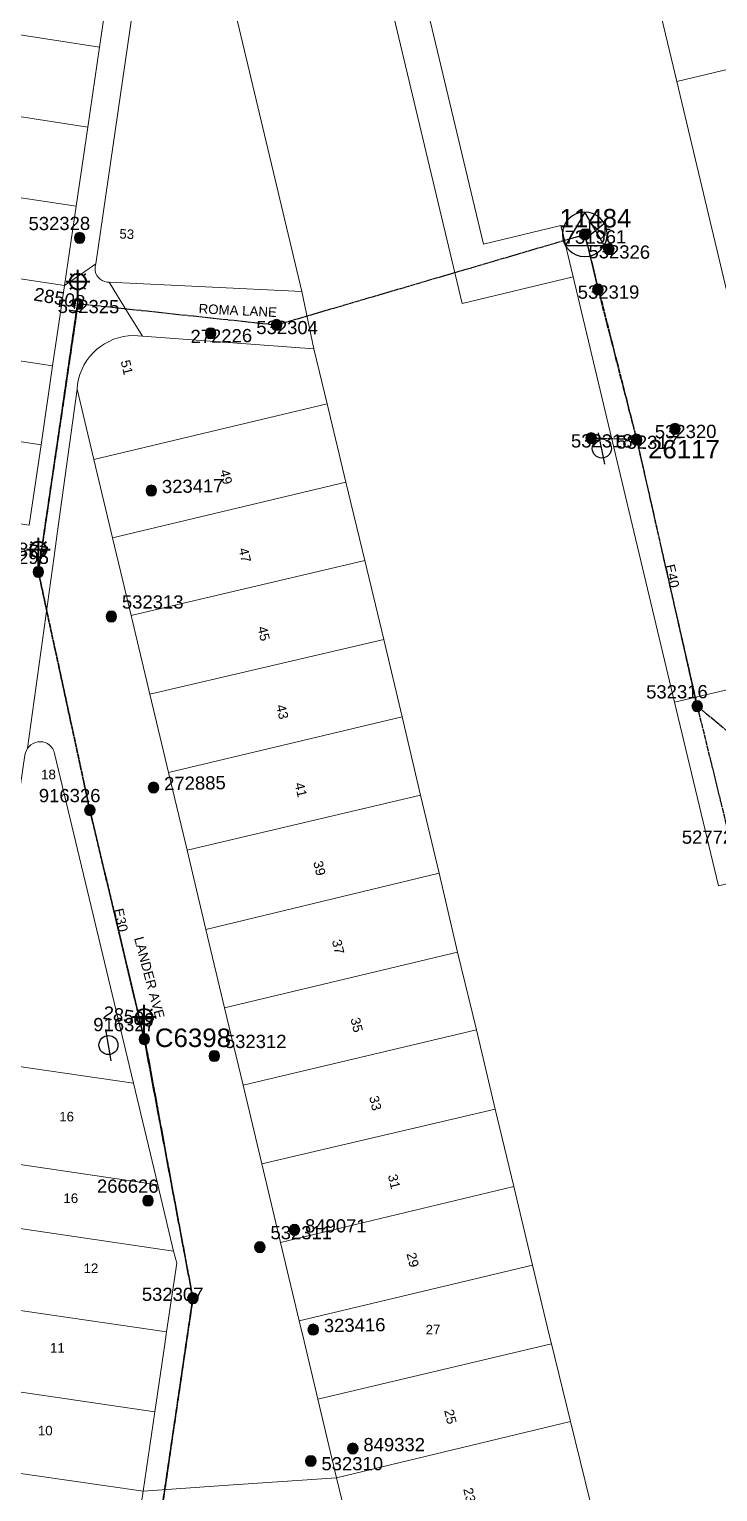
# Model space of a CAD drawing. Header units: metres. Extents: x 305195 to 306755, y 6261447 to 6263623.
# Drawn here: x 305958.2 to 306088.4, y 6262005.4 to 6262282 of the extents above; entities that cross this region are included whole.
import ezdxf
from ezdxf.enums import TextEntityAlignment as Align

# ---------------------------------------------------------------- set-up
doc = ezdxf.new("R2010")
doc.units = ezdxf.units.M
doc.linetypes.add('Cable Exist OH', pattern=[1, 1, 0])
doc.layers.get('0').update_dxf_attribs({"color": 6})
for name, color, linetype, lineweight in [('Cadastre Buildings_SP_EXT', 9, 'Continuous', 5), ('Cadastre Land Parcels_SP_EXT', 9, 'Continuous', 5), ('Cadastre Roads_SP_EXT', 9, 'Continuous', 5)]:
    doc.layers.add(name, color=color, linetype=linetype, lineweight=lineweight)
for name, color, linetype in [('Equip_HV_EXT', 7, 'Continuous'), ('Equip_LV_EXT', 7, 'Continuous'), ('Equip_SP_HV_EXT', 7, 'Continuous'), ('Equip_SP_SL_EXT', 7, 'Continuous'), ('Mains_HV_EXT', 7, 'Continuous'), ('Mains_LV_EXT', 7, 'Continuous'), ('Mains_SL_EXT', 7, 'Continuous'), ('Sub_SP_TR_HV_LV_EXT', 7, 'Continuous'), ('SupportsOH_SP_TR_HV_LV_SL_EXT', 7, 'Continuous')]:
    doc.layers.add(name, color=color, linetype=linetype)
doc.styles.add('HVSW_LABEL', font='arial.ttf')
doc.styles.add('iecARIAL', font='arial.ttf', dxfattribs={"height": 2})
doc.styles.add('POLE_LABEL', font='arial.ttf')
doc.styles.get("Standard").update_dxf_attribs({"font": 'arial.ttf'})

# ---------------------------------------------------------------- blocks, each defined once
blk = doc.blocks.new('SUB_POLE_EXT')
blk.add_wipeout([(0, 4.22), (0.42, 4.2), (0.83, 4.14), (1.21, 4.05), (1.62, 3.9), (1.99, 3.72), (2.35, 3.51), (2.68, 3.26), (2.99, 2.99), (3.28, 2.66), (3.52, 2.34), (3.76, 1.92), (3.9, 1.62), (4.04, 1.23), (4.18, 0.63), (4.22, 0), (4.18, -0.61), (4.06, -1.15), (3.9, -1.62), (3.58, -2.24), (3.22, -2.73), (2.97, -3.01), (2.68, -3.26), (2.36, -3.5), (2, -3.72), (1.64, -3.89), (1.25, -4.03), (0.82, -4.14), (0.42, -4.2), (0, -4.22), (-0.41, -4.2), (-0.8, -4.15), (-1.21, -4.05), (-1.62, -3.9), (-1.99, -3.73), (-2.35, -3.51), (-2.68, -3.26), (-2.96, -3.02), (-3.23, -2.72), (-3.51, -2.35), (-3.71, -2.01), (-3.91, -1.6), (-4.05, -1.21), (-4.16, -0.76), (-4.22, -0.14), (-4.21, 0.39), (-4.14, 0.83), (-4.03, 1.27), (-3.9, 1.63), (-3.71, 2.02), (-3.5, 2.37), (-3.28, 2.67), (-2.99, 2.99), (-2.68, 3.27), (-2.33, 3.52), (-1.98, 3.73), (-1.63, 3.9), (-1.2, 4.05), (-0.78, 4.15), (-0.4, 4.21)])
blk.add_line((2.16, 0.48), (2.16, 0.48, 0))
blk.add_lwpolyline([(-4.22, 0, 1), (4.22, 0, 1)], format="xyb", close=True)
blk.add_lwpolyline([(2.14, 0.52), (0, 4.22), (-3.66, -2.11), (3.66, -2.11)], close=True)
for tag, height, flags, p in [('ASSET_NUM', 3.5, 8, (2, 2)), ('STREET_CODE', 0.2, 9, (1.5, 0)), ('CONSTRUCTED_VOLTAGE', 0.2, 9, (1.5, -0.2)), ('OPERATING_VOLTAGE', 0.2, 9, (1.5, -0.6)), ('OPERATED_BY', 0.2, 9, (1.5, -0.8)), ('ORIENTATION', 0.2, 9, (1.5, -1.2)), ('OWNED_BY', 0.2, 9, (1.5, -1.4)), ('SECONDARY_VOLTAGE', 0.2, 9, (1.5, -1.6)), ('STATE', 0.2, 9, (1.5, -1.8)), ('SUBSTATION_TYPE', 0.2, 9, (1.5, -2)), ('STREETNAME', 0.2, 9, (1.5, -2.8)), ('NO_PHASES', 0.2, 9, (1.5, -0.4)), ('MAINTAINED_BY', 0.2, 9, (1.5, -1)), ('USAGE', 0.2, 9, (1.5, -2.2)), ('LEGEND', 0.2, 9, (1.5, -2.4)), ('LOCATION', 0.2, 9, (1.5, -2.6)), ('SUBURB', 0.2, 9, (1.5, -3)), ('Z', 0.2, 1, (1.5, -3.4)), ('NOTES', 0.2, 9, (1.5, -3.2))]:
    blk.add_attdef(tag, text='', height=height, dxfattribs=dict(flags=flags)).set_placement(p, align=Align.MIDDLE_LEFT)
blk = doc.blocks.new('LV_OH_LINKS_DISTFUSE_EXT')
for p, q in [((0, 0), (0.96, 0)), ((3.84, 0), (4.8, 0))]:
    blk.add_line(p, q)
blk.add_lwpolyline([(3.84, -1.2), (3.84, 1.2), (0.96, -1.2), (0.96, 1.2)], close=True)
at = {"flags": 9}
for tag, p in [('ACTUAL_STATUS', (0, 0)), ('CONSTRUCTED_VOLTAGE', (0, -0.2)), ('OPERATING_VOLTAGE', (0, -0.6)), ('ORIENTATION', (0, -0.8)), ('OWNED_BY', (0, -1)), ('STATE', (0, -1.2)), ('SWITCH_TYPE', (0, -1.4)), ('NO_PHASES', (0, -0.4)), ('USAGE', (0, -1.6)), ('NOTES', (0, -1.8))]:
    blk.add_attdef(tag, text='', height=0.2, dxfattribs=at).set_placement(p, align=Align.MIDDLE_LEFT)
at = {"flags": 1}
blk.add_attdef('Z', (0, 0), '', height=0.2, dxfattribs=at)
blk = doc.blocks.new('SL_LANTERN_EXT')
at = {"lineweight": 40}
for p, q in [((-1.46, 5.68), (-1.06, 5.28)), ((0, 1.97), (0, 6.47)), ((1.46, 5.68), (1.06, 5.28)), ((-2.25, 4.22), (2.25, 4.22)), ((-1.46, 2.76), (-1.06, 3.16)), ((1.46, 2.76), (1.06, 3.16)), ((0, 0), (0, 2.72))]:
    blk.add_line(p, q, dxfattribs=at)
blk.add_circle((0, 4.22), 1.5, dxfattribs=at)
at = {"style": 'iecARIAL', "flags": 8}
blk.add_attdef('ASSET_NUM', (1.5, 1.5), '', height=2.5, dxfattribs=at)
for tag, p, height, flags in [('OPERATING_VOLTAGE', (0.98, -1.65), 0.2, 9), ('ORIENTATION', (0.98, -1.85), 0.2, 9), ('OWNED_BY', (0.98, -2.05), 0.2, 9), ('STATE', (0.98, -2.25), 0.2, 9), ('CONSTRUCTED_VOLTAGE', (0.98, -0.65), 0.2, 9), ('CONTROL_TYPE', (0.98, -0.85), 0.2, 9), ('LANTERN_PURPOSE', (0.98, -1.05), 0.2, 9), ('LANTERN_TYPE', (0.98, -1.25), 0.2, 9), ('NO_PHASES', (0.98, -1.45), 0.2, 9), ('USAGE', (0.98, -2.45), 0.2, 9), ('CEXIST', (0.98, -2.65), 0.2, 9), ('CNEW', (0.98, -2.85), 0.2, 9), ('LNUMBER', (2.18, -3.25), 2.5, 8), ('CNUMBER', (0.98, -3.05), 0.2, 9), ('CREMOVE', (0.98, -3.25), 0.2, 9), ('CREPLACE', (0.98, -3.45), 0.2, 9), ('LKINGHEIGHT', (0.98, -3.65), 0.2, 9), ('LBRACKET', (0.98, -3.85), 0.2, 9), ('LBRACKETVOCAB', (0.98, -4.05), 0.2, 9), ('LCATEGORY', (0.98, -4.25), 0.2, 9), ('LCHARGE1', (0.98, -4.45), 0.2, 9), ('LCHARGE1PERCENT', (0.98, -4.65), 0.2, 9), ('LCHARGE2', (0.98, -4.85), 0.2, 9), ('LCHARGE2PERCENT', (0.98, -5.05), 0.2, 9), ('LCHARGE3', (0.98, -5.25), 0.2, 9), ('LCHARGE3PERCENT', (0.98, -5.45), 0.2, 9), ('LEXIST', (0.98, -5.65), 0.2, 9), ('LLAMP', (0.98, -5.85), 0.2, 9), ('LLAMPVOCAB', (0.98, -6.05), 0.2, 9), ('LMAST', (0.98, -6.25), 0.2, 9), ('LMASTVOCAB', (0.98, -6.45), 0.2, 9), ('LNEW', (0.98, -6.65), 0.2, 9), ('LANTNUMBER', (0.98, -6.85), 0.2, 9), ('LOUTREACH', (0.98, -7.25), 0.2, 9), ('LOUTREACHVOCAB', (0.98, -7.45), 0.2, 9), ('LRATECODE', (0.98, -7.65), 0.2, 9), ('LREMOVE', (0.98, -7.85), 0.2, 9), ('LREPLACE', (0.98, -8.05), 0.2, 9), ('LTYPE', (0.98, -8.25), 0.2, 9), ('LTYPEVOCAB', (0.98, -8.45), 0.2, 9), ('STREETNAME', (0.98, -9.25), 0.2, 9), ('SUBURB', (0.98, -9.45), 0.2, 1), ('LEGEND', (0.98, -8.65), 0.2, 9), ('LOCATION', (0.98, -8.85), 0.2, 9), ('NOTES', (0.98, -9.05), 0.2, 9)]:
    blk.add_attdef(tag, p, '', height=height, dxfattribs=dict(flags=flags))
blk = doc.blocks.new('POLE_EXT')
blk.add_hatch(color=256).paths.add_polyline_path([(-1, 0, 1), (1, 0, 1)])
blk.add_lwpolyline([(-1, 0, 1), (1, 0, 1)], format="xyb", close=True)
for tag, height, flags, p in [('pNumber', 2.5, 8, (-17.84, 2.07)), ('OWNED_BY', 0.2, 9, (1.35, -0.4)), ('SPECIAL_USE', 0.2, 9, (1.35, -0.8)), ('STATE', 0.2, 9, (1.35, -1)), ('cLV', 0.2, 9, (1.35, -1.4)), ('hDepth', 0.2, 9, (1.35, -1.6)), ('hDia', 0.2, 9, (1.35, -1.8)), ('cHV', 0.2, 9, (1.35, -2)), ('PARENT', 0.2, 9, (1.35, -0.6)), ('USAGE', 0.2, 9, (1.35, -1.2)), ('LBRACKET', 0.2, 9, (1.35, -2.2)), ('LExisting', 0.2, 9, (1.35, -2.4)), ('LANTNUMBER', 0.2, 9, (1.35, -2.6)), ('LOther', 0.2, 9, (1.35, -2.8)), ('cLinedev', 0.2, 9, (1.35, -3.4)), ('pExisting', 0.2, 9, (1.35, -3.8)), ('pFooting', 0.2, 9, (1.35, -4.4)), ('pNew', 0.2, 9, (1.35, -4.6)), ('pRelocate', 0.2, 9, (1.35, -5)), ('pRemove', 0.2, 9, (1.35, -5.2)), ('pReplace', 0.2, 9, (1.35, -5.4)), ('pStay', 0.2, 9, (1.35, -5.6)), ('LRemove', 0.2, 9, (1.35, -3)), ('LEGEND', 0.2, 9, (1.35, -3.2)), ('LOCATION', 0.2, 9, (1.35, -3.6)), ('PFNUMBER', 0.2, 9, (1.35, -4)), ('NEWPFNUMBER', 0.2, 9, (1.35, -4.2)), ('pType', 0.2, 9, (1.35, -5.8)), ('cspan', 0.2, 9, (1.35, -6)), ('STREETNAME', 0.2, 9, (1.35, -6.2)), ('SUBURB', 0.2, 9, (1.35, -6.4)), ('OPERATED_BY', 0.2, 9, (1.36, -7.01)), ('NOTES', 0.2, 9, (1.35, -6.6)), ('MAINTAINED_BY', 0.2, 9, (1.36, -6.81))]:
    blk.add_attdef(tag, text='', height=height, dxfattribs=dict(flags=flags)).set_placement(p, align=Align.MIDDLE_LEFT)
at = {"style": 'POLE_LABEL'}
for tag, height, flags, p in [('ASSET_NUM', 2.5, 8, (2, 2)), ('STRUCTURE_PLANT_NUMBER', 0.2, 9, (1.35, 0.03)), ('STREET_CODE', 0.2, 9, (1.35, -0.2))]:
    blk.add_attdef(tag, text='', height=height, dxfattribs=dict(at, flags=flags)).set_placement(p, align=Align.MIDDLE_LEFT)
at = {"flags": 1}
blk.add_attdef('Z', (1.35, -7.33), '', height=0.2, dxfattribs=at)
blk = doc.blocks.new('HV_ABS_CLOSED_EXT')
blk.add_line((-3, 6.87), (3, 6.87))
blk.add_circle((0, 6.87), 1.8)
at = {"style": 'HVSW_LABEL'}
for tag, height, flags, p in [('ASSET_NUM', 3.5, 8, (2, 2)), ('STREET_CODE', 0.2, 9, (0, -0.2))]:
    blk.add_attdef(tag, text='', height=height, dxfattribs=dict(at, flags=flags)).set_placement(p, align=Align.MIDDLE_LEFT)
at = {"flags": 1}
blk.add_attdef('Z', (0, 0), '', height=0.2, dxfattribs=at)
at = {"flags": 9}
for tag, p in [('ACTUAL_STATUS', (0, -0.4)), ('CONSTRUCTED_VOLTAGE', (0, -0.6)), ('OPERATING_VOLTAGE', (0, -1)), ('ORIENTATION', (0, -1.2)), ('OWNED_BY', (0, -1.4)), ('STATE', (0, -1.6)), ('SWITCH_TYPE', (0, -1.8)), ('STREETNAME', (0, -2.6)), ('SUBURB', (0, -2.8)), ('NO_PHASES', (0, -0.8)), ('USAGE', (0, -2)), ('LEGEND', (0, -2.2)), ('LOCATION', (0, -2.4)), ('NOTES', (0, -3))]:
    blk.add_attdef(tag, text='', height=0.2, dxfattribs=at).set_placement(p, align=Align.MIDDLE_LEFT)
blk = doc.blocks.new('End Shackle_EXT')
blk.add_wipeout([(0, 0.25), (1.81, 0.25), (1.82, -0.25), (0, -0.25)])
blk.add_line((1.81, -1), (1.81, 1))
at = {"flags": 1}
blk.add_attdef('Z', (0, 0), '', height=0.2, dxfattribs=at)
at = {"flags": 9}
for tag, p in [('CONNECTOR_TYPE', (0, 0)), ('CONSTRUCTED_VOLTAGE', (0, -0.2)), ('OPERATING_VOLTAGE', (0, -0.6)), ('ORIENTATION', (0, -0.8)), ('OWNED_BY', (0, -1)), ('STATE', (0, -1.2)), ('NO_PHASES', (0, -0.4)), ('USAGE', (0, -1.4)), ('NOTES', (0, -1.6))]:
    blk.add_attdef(tag, text='', height=0.2, dxfattribs=at).set_placement(p, align=Align.MIDDLE_LEFT)
blk = doc.blocks.new('CONNECTOR_NODE_EXT')
h = blk.add_hatch(color=256)
edge = h.paths.add_edge_path()
edge.add_arc((0, 0), 0.5, 0, 360)
blk.add_circle((0, 0), 0.5)
at = {"flags": 1}
blk.add_attdef('Z', (0, 0), '', height=0.2, dxfattribs=at)
at = {"flags": 9}
for tag, p in [('CONNECTOR_TYPE', (0, 0)), ('CONSTRUCTED_VOLTAGE', (0, -0.2)), ('OPERATING_VOLTAGE', (0, -0.6)), ('ORIENTATION', (0, -0.8)), ('SUBTYPE', (0, -1)), ('NO_PHASES', (0, -0.4)), ('USAGE', (0, -1.2)), ('NOTES', (0, -1.4))]:
    blk.add_attdef(tag, text='', height=0.2, dxfattribs=at).set_placement(p, align=Align.MIDDLE_LEFT)

msp = doc.modelspace()

# ---------------------------------------------------------------- linework, layer by layer
at = {"layer": 'Cadastre Buildings_SP_EXT', "linetype": 'Continuous'}
for points in [[(306114.66, 6262280.26), (306109.68, 6262300.72), (306105.75, 6262317.22), (306109.46, 6262323.28), (306088.16, 6262411.74), (306116.75, 6262418.63), (306117.97, 6262426.95), (306078.29, 6262432.6), (306055.64, 6262435.92), (306030.51, 6262463.95), (306020.79, 6262455.31), (306024.95, 6262448.8), (306037.93, 6262424.91), (306047.24, 6262401.73), (306049.1, 6262397.09), (306061.1, 6262353.87), (306080.63, 6262272.13), (306114.66, 6262280.26)], [(306131.52, 6262209.37), (306120.6, 6262255.04), (306114.66, 6262280.26), (306080.63, 6262272.13), (306110.11, 6262148.48), (306150.41, 6262130.37), (306131.52, 6262209.37)]]:
    msp.add_lwpolyline(points, close=True, dxfattribs=at)
at = {"layer": 'Cadastre Land Parcels_SP_EXT', "linetype": 'Continuous'}
for points in [[(306009.69, 6262232.42), (305985.05, 6262335.97), (305970.75, 6262237.63), (305970.63, 6262237.19), (305970.6, 6262236.73), (305970.64, 6262236.28), (305970.77, 6262235.83), (305970.97, 6262235.43), (305971.24, 6262235.06), (305971.57, 6262234.74), (305971.95, 6262234.49), (305972.38, 6262234.31), (305972.82, 6262234.21), (305973.27, 6262234.18), (306009.69, 6262232.42)], [(305973.68, 6262293.66), (305924.86, 6262301.26), (305922.65, 6262286.19), (305971.47, 6262278.67), (305973.68, 6262293.66)], [(305971.47, 6262278.67), (305922.65, 6262286.19), (305920.42, 6262271.06), (305969.24, 6262263.49), (305971.47, 6262278.67)], [(305969.24, 6262263.49), (305920.42, 6262271.06), (305918.19, 6262255.93), (305967.06, 6262248.56), (305969.24, 6262263.49)], [(305964.85, 6262233.55), (305967.06, 6262248.56), (305918.19, 6262255.93), (305915.99, 6262240.96), (305964.85, 6262233.55)], [(305964.85, 6262233.55), (305915.99, 6262240.96), (305913.76, 6262225.82), (305962.58, 6262218.35), (305964.85, 6262233.55)], [(305962.58, 6262218.35), (305913.76, 6262225.82), (305911.55, 6262210.79), (305960.41, 6262203.4), (305962.58, 6262218.35)], [(305979.58, 6262223.95), (305977.82, 6262224.08), (305976.89, 6262224.03), (305975.95, 6262223.9), (305975.02, 6262223.68), (305974.12, 6262223.38), (305973.25, 6262223), (305972.41, 6262222.55), (305971.62, 6262222.03), (305970.87, 6262221.43), (305970.19, 6262220.78), (305969.56, 6262220.06), (305969, 6262219.29), (305968.5, 6262218.48), (305968.09, 6262217.62), (305967.75, 6262216.73), (305967.49, 6262215.82), (305967.31, 6262214.88), (305967.21, 6262213.94), (305970.39, 6262200.62), (306014.49, 6262211.19), (306012, 6262221.59), (305979.58, 6262223.95)], [(305960.41, 6262203.4), (305911.55, 6262210.79), (305909.33, 6262195.69), (305958.15, 6262188.21), (305960.41, 6262203.4)], [(306018.05, 6262196.39), (306014.49, 6262211.19), (305970.39, 6262200.62), (305973.91, 6262185.83), (306018.05, 6262196.39)], [(305977.41, 6262171.14), (306021.64, 6262181.52), (306018.05, 6262196.39), (305973.91, 6262185.83), (305977.41, 6262171.14)], [(305980.96, 6262156.24), (306025.22, 6262166.62), (306021.64, 6262181.52), (305977.41, 6262171.14), (305980.96, 6262156.24)], [(305984.49, 6262141.42), (306028.67, 6262151.98), (306025.22, 6262166.62), (305980.96, 6262156.24), (305984.49, 6262141.42)], [(306088.5, 6262120), (306098.91, 6262122.47), (306090.68, 6262157.21), (306080.22, 6262154.73), (306088.5, 6262120)], [(305988, 6262126.72), (306032.18, 6262137.18), (306028.67, 6262151.98), (305984.49, 6262141.42), (305988, 6262126.72)], [(305977.89, 6262082.66), (305962.95, 6262145.03), (305962.81, 6262145.52), (305962.6, 6262145.94), (305962.32, 6262146.31), (305961.98, 6262146.64), (305961.59, 6262146.9), (305961.16, 6262147.1), (305960.71, 6262147.22), (305960.25, 6262147.27), (305959.78, 6262147.24), (305959.32, 6262147.13), (305958.89, 6262146.95), (305958.49, 6262146.7), (305958.14, 6262146.39), (305957.85, 6262146.02), (305957.62, 6262145.61), (305957.46, 6262145.17), (305957.34, 6262144.7), (305948.82, 6262086.9), (305977.89, 6262082.66)], [(305991.57, 6262111.72), (306035.68, 6262122.37), (306032.18, 6262137.18), (305988, 6262126.72), (305991.57, 6262111.72)], [(306039.19, 6262107.45), (306035.68, 6262122.37), (305991.57, 6262111.72), (305995.1, 6262096.91), (306039.19, 6262107.45)], [(306042.75, 6262092.75), (306039.19, 6262107.45), (305995.1, 6262096.91), (305998.59, 6262082.29), (306042.75, 6262092.75)], [(306002.13, 6262067.41), (306046.3, 6262077.77), (306042.75, 6262092.75), (305998.59, 6262082.29), (306002.13, 6262067.41)], [(305977.89, 6262082.66), (305948.82, 6262086.9), (305946.13, 6262068.78), (305982.48, 6262063.46), (305977.89, 6262082.66)], [(306005.67, 6262052.57), (306049.82, 6262063.13), (306046.3, 6262077.77), (306002.13, 6262067.41), (306005.67, 6262052.57)], [(305982.48, 6262063.46), (305946.13, 6262068.78), (305944.38, 6262056.95), (305985.47, 6262050.89), (305982.48, 6262063.46)], [(306009.21, 6262037.7), (306053.35, 6262048.25), (306049.82, 6262063.13), (306005.67, 6262052.57), (306009.21, 6262037.7)], [(305985.47, 6262050.89), (305944.38, 6262056.95), (305942.13, 6262041.77), (305984.12, 6262035.65), (305986.05, 6262048.61), (305985.47, 6262050.89)], [(306010.13, 6262033.85), (306012.74, 6262022.92), (306056.93, 6262033.38), (306056.59, 6262034.8), (306053.35, 6262048.25), (306009.21, 6262037.7), (306010.13, 6262033.85)], [(305940.75, 6262032.44), (305939.89, 6262026.68), (305981.89, 6262020.48), (305983.78, 6262033.31), (305984.12, 6262035.65), (305942.13, 6262041.77), (305940.75, 6262032.44)], [(306060.56, 6262018.65), (306056.93, 6262033.38), (306012.74, 6262022.92), (306016.28, 6262008.03), (306060.56, 6262018.65)], [(305981.89, 6262020.48), (305939.89, 6262026.68), (305937.65, 6262011.55), (305979.71, 6262005.53), (305981.89, 6262020.48)], [(306064.21, 6262003.79), (306060.56, 6262018.65), (306016.28, 6262008.03), (306019.84, 6261993.18), (306064.21, 6262003.79)], [(305979.71, 6262005.53), (305937.65, 6262011.55), (305935.42, 6261996.44), (305976.66, 6261990.51), (305977.48, 6261990.4), (305978.63, 6261998.18), (305979.71, 6262005.53)]]:
    msp.add_lwpolyline(points, close=True, dxfattribs=at)
at = {"layer": 'Cadastre Roads_SP_EXT', "linetype": 'Continuous'}
for points in [[(305985.05, 6262335.97), (305982.05, 6262350.28), (305980.4, 6262339.08), (305978.18, 6262323.98), (305975.96, 6262308.92), (305973.68, 6262293.66), (305971.47, 6262278.67), (305969.24, 6262263.49), (305967.06, 6262248.56), (305964.85, 6262233.55), (305967.43, 6262235.34), (305970.75, 6262237.63), (305985.05, 6262335.97)], [(306009.69, 6262232.42), (305973.27, 6262234.18), (305976.26, 6262229.33), (305979.58, 6262223.95), (306012, 6262221.59), (306009.69, 6262232.42)]]:
    msp.add_lwpolyline(points, close=True, dxfattribs=at)
msp.add_lwpolyline([(305958.14, 6262146.39), (305958.49, 6262146.7), (305958.89, 6262146.95), (305959.32, 6262147.13), (305959.78, 6262147.24), (305960.25, 6262147.27), (305960.71, 6262147.22), (305961.16, 6262147.1), (305961.59, 6262146.9), (305961.98, 6262146.64), (305962.32, 6262146.31), (305962.6, 6262145.94), (305962.81, 6262145.52), (305962.95, 6262145.03), (305977.89, 6262082.66), (305982.48, 6262063.46), (305985.47, 6262050.89), (305986.05, 6262048.61), (305984.12, 6262035.65), (305983.78, 6262033.31), (305981.89, 6262020.48), (305979.71, 6262005.53), (305994.91, 6262006.57), (306016.28, 6262008.03), (306012.74, 6262022.92), (306010.13, 6262033.85), (306009.21, 6262037.7), (306005.67, 6262052.57), (306002.13, 6262067.41), (305998.59, 6262082.29), (305995.1, 6262096.91), (305991.57, 6262111.72), (305988, 6262126.72), (305984.49, 6262141.42), (305980.96, 6262156.24), (305977.41, 6262171.14), (305973.91, 6262185.83), (305970.39, 6262200.62), (305970.39, 6262200.62), (305967.21, 6262213.94), (305963.51, 6262187.07), (305962.86, 6262182.37), (305957.85, 6262146.02)], dxfattribs=at)
at = {"layer": 'Mains_HV_EXT', "linetype": 'Cable Exist OH'}
for points in [[(306084.5, 6262153.99), (306073.19, 6262204.1)], [(306141.88, 6262129.79), (306143.43, 6262117.89), (306112.28, 6262130.75), (306084.5, 6262153.99)], [(305961.59, 6261854.64), (305989.11, 6262041.99), (305979.92, 6262091.01)]]:
    msp.add_lwpolyline(points, dxfattribs=at)
at = {"layer": 'Mains_LV_EXT', "linetype": 'Cable Exist OH'}
for points in [[(306073.03, 6262204.41), (306064.45, 6262204.67)], [(306073.03, 6262204.41), (306084.5, 6262153.99), (306091.24, 6262126.47)], [(305959.88, 6262179.39), (305969.63, 6262134.33)], [(305969.63, 6262134.33), (305979.93, 6262090.8)], [(305979.93, 6262090.8), (305989.11, 6262041.99)], [(305989.11, 6262041.99), (305982.7, 6261998.37)]]:
    msp.add_lwpolyline(points, dxfattribs=at)
at = {"layer": 'Mains_SL_EXT', "linetype": 'Cable Exist OH'}
for points in [[(305959.88, 6262179.39), (305969.63, 6262134.33), (305979.92, 6262091.01)], [(305982.7, 6261998.37), (305989.11, 6262041.99), (305979.9, 6262092.01), (305979.92, 6262091.01)]]:
    msp.add_lwpolyline(points, dxfattribs=at)

# ---------------------------------------------------------------- block references
at = {"layer": 'Equip_HV_EXT'}
msp.add_blockref('CONNECTOR_NODE_EXT', (306084.5, 6262153.99), dxfattribs=at)
at = {"layer": 'Equip_SP_HV_EXT'}
ref = msp.add_blockref('HV_ABS_CLOSED_EXT', (306073.19, 6262204.1), dxfattribs=dict(at, rotation=101.4969945485548))
ref.add_attrib('ASSET_NUM', '26117', dxfattribs={"layer": '0', "height": 3.5, "style": 'HVSW_LABEL'}).set_placement((306075.19, 6262204.35), align=Align.TOP_LEFT)
ref = msp.add_blockref('HV_ABS_CLOSED_EXT', (305979.92, 6262091.01), dxfattribs=dict(at, rotation=99.39815013854317))
ref.add_attrib('ASSET_NUM', 'C6398', dxfattribs={"layer": '0', "height": 3.5, "style": 'HVSW_LABEL'}).set_placement((305981.92, 6262091.26), align=Align.MIDDLE_LEFT)
at = {"layer": 'Equip_SP_SL_EXT'}
ref = msp.add_blockref('SL_LANTERN_EXT', (305967.37, 6262230.08), dxfattribs=at)
ref.add_attrib('ASSET_NUM', '28508', dxfattribs={"layer": '0', "height": 2.5, "rotation": 350.2566, "style": 'iecARIAL'}).set_placement((305968.87, 6262231.58), align=Align.TOP_RIGHT)
ref = msp.add_blockref('SL_LANTERN_EXT', (305959.88, 6262179.39), dxfattribs=at)
ref.add_attrib('ASSET_NUM', '28877', dxfattribs={"layer": '0', "height": 2.5, "rotation": 350.4434, "style": 'iecARIAL'}).set_placement((305961.38, 6262180.89), align=Align.BOTTOM_RIGHT)
ref = msp.add_blockref('SL_LANTERN_EXT', (305979.92, 6262091.01), dxfattribs=at)
ref.add_attrib('ASSET_NUM', '28509', dxfattribs={"layer": '0', "height": 2.5, "rotation": 350.4933, "style": 'iecARIAL'}).set_placement((305981.42, 6262092.51), align=Align.BOTTOM_RIGHT)
at = {"layer": 'Sub_SP_TR_HV_LV_EXT'}
ref = msp.add_blockref('SUB_POLE_EXT', (306063.24, 6262243.24), dxfattribs=at)
ref.add_attrib('ASSET_NUM', '11484', dxfattribs={"layer": '0', "height": 3.5}).set_placement((306065.24, 6262243.49), align=Align.BOTTOM_CENTER)
at = {"layer": 'SupportsOH_SP_TR_HV_LV_SL_EXT'}
ref = msp.add_blockref('POLE_EXT', (305967.69, 6262242.57), dxfattribs=at)
ref.add_attrib('ASSET_NUM', '532328', dxfattribs={"layer": '0', "height": 2.5, "rotation": 0.2565, "style": 'POLE_LABEL'}).set_placement((305969.69, 6262243.32), align=Align.BOTTOM_RIGHT)
ref = msp.add_blockref('POLE_EXT', (306065.72, 6262232.82), dxfattribs=at)
ref.add_attrib('ASSET_NUM', '532319', dxfattribs={"layer": '0', "height": 2.5, "rotation": 0.1703, "style": 'POLE_LABEL'}).set_placement((306067.72, 6262233.57), align=Align.TOP_CENTER)
ref = msp.add_blockref('POLE_EXT', (305967.37, 6262230.08), dxfattribs=at)
ref.add_attrib('ASSET_NUM', '532325', dxfattribs={"layer": '0', "height": 2.5, "rotation": 359.7241, "style": 'POLE_LABEL'}).set_placement((305969.37, 6262230.83), align=Align.TOP_CENTER)
ref = msp.add_blockref('POLE_EXT', (305992.47, 6262224.51), dxfattribs=at)
ref.add_attrib('ASSET_NUM', '272226', dxfattribs={"layer": '0', "height": 2.5, "rotation": 1, "style": 'POLE_LABEL'}).set_placement((305994.47, 6262225.26), align=Align.TOP_CENTER)
ref = msp.add_blockref('POLE_EXT', (306004.94, 6262226.11), dxfattribs=at)
ref.add_attrib('ASSET_NUM', '532304', dxfattribs={"layer": '0', "height": 2.5, "rotation": 359.8364, "style": 'POLE_LABEL'}).set_placement((306006.94, 6262226.86), align=Align.TOP_CENTER)
ref = msp.add_blockref('POLE_EXT', (306064.45, 6262204.67), dxfattribs=at)
ref.add_attrib('ASSET_NUM', '532318', dxfattribs={"layer": '0', "height": 2.5, "rotation": 0.0288, "style": 'POLE_LABEL'}).set_placement((306066.45, 6262205.42), align=Align.TOP_CENTER)
ref = msp.add_blockref('POLE_EXT', (306073.03, 6262204.41), dxfattribs=at)
ref.add_attrib('ASSET_NUM', '532317', dxfattribs={"layer": '0', "height": 2.5, "rotation": 359.5228, "style": 'POLE_LABEL'}).set_placement((306075.03, 6262205.16), align=Align.TOP_CENTER)
ref = msp.add_blockref('POLE_EXT', (306080.3, 6262206.44), dxfattribs=at)
ref.add_attrib('ASSET_NUM', '532320', dxfattribs={"layer": '0', "height": 2.5, "rotation": 0.3722, "style": 'POLE_LABEL'}).set_placement((306082.3, 6262207.19), align=Align.TOP_CENTER)
ref = msp.add_blockref('POLE_EXT', (305981.25, 6262194.77), dxfattribs=at)
ref.add_attrib('ASSET_NUM', '323417', dxfattribs={"layer": '0', "height": 2.5, "rotation": 1, "style": 'POLE_LABEL'}).set_placement((305983.25, 6262195.52), align=Align.MIDDLE_LEFT)
ref = msp.add_blockref('POLE_EXT', (305959.88, 6262179.39), dxfattribs=at)
ref.add_attrib('ASSET_NUM', '532295', dxfattribs={"layer": '0', "height": 2.5, "style": 'POLE_LABEL'}).set_placement((305961.88, 6262180.14), align=Align.BOTTOM_RIGHT)
ref = msp.add_blockref('POLE_EXT', (305973.69, 6262170.95), dxfattribs=at)
ref.add_attrib('ASSET_NUM', '532313', dxfattribs={"layer": '0', "height": 2.5, "style": 'POLE_LABEL'}).set_placement((305975.69, 6262171.7), align=Align.BOTTOM_LEFT)
ref = msp.add_blockref('POLE_EXT', (306084.5, 6262153.99), dxfattribs=at)
ref.add_attrib('ASSET_NUM', '532316', dxfattribs={"layer": '0', "height": 2.5, "rotation": 0.2767, "style": 'POLE_LABEL'}).set_placement((306086.5, 6262154.74), align=Align.BOTTOM_RIGHT)
ref = msp.add_blockref('POLE_EXT', (305981.67, 6262138.59), dxfattribs=at)
ref.add_attrib('ASSET_NUM', '272885', dxfattribs={"layer": '0', "height": 2.5, "rotation": 1, "style": 'POLE_LABEL'}).set_placement((305983.67, 6262139.34), align=Align.MIDDLE_LEFT)
ref = msp.add_blockref('POLE_EXT', (305969.63, 6262134.33), dxfattribs=at)
ref.add_attrib('ASSET_NUM', '916326', dxfattribs={"layer": '0', "height": 2.5, "style": 'POLE_LABEL'}).set_placement((305971.63, 6262135.08), align=Align.BOTTOM_RIGHT)
ref = msp.add_blockref('POLE_EXT', (306091.24, 6262126.47), dxfattribs=at)
ref.add_attrib('ASSET_NUM', '527727', dxfattribs={"layer": '0', "height": 2.5, "style": 'POLE_LABEL'}).set_placement((306093.24, 6262127.22), align=Align.BOTTOM_RIGHT)
ref = msp.add_blockref('POLE_EXT', (305979.92, 6262091.01), dxfattribs=at)
ref.add_attrib('ASSET_NUM', '916327', dxfattribs={"layer": '0', "height": 2.5, "style": 'POLE_LABEL'}).set_placement((305981.92, 6262091.76), align=Align.BOTTOM_RIGHT)
ref = msp.add_blockref('POLE_EXT', (305993.16, 6262087.82), dxfattribs=at)
ref.add_attrib('ASSET_NUM', '532312', dxfattribs={"layer": '0', "height": 2.5, "style": 'POLE_LABEL'}).set_placement((305995.16, 6262088.57), align=Align.BOTTOM_LEFT)
ref = msp.add_blockref('POLE_EXT', (305980.62, 6262060.45), dxfattribs=at)
ref.add_attrib('ASSET_NUM', '266626', dxfattribs={"layer": '0', "height": 2.5, "style": 'POLE_LABEL'}).set_placement((305982.62, 6262061.2), align=Align.BOTTOM_RIGHT)
ref = msp.add_blockref('POLE_EXT', (306008.32, 6262054.94), dxfattribs=at)
ref.add_attrib('ASSET_NUM', '849071', dxfattribs={"layer": '0', "height": 2.5, "style": 'POLE_LABEL'}).set_placement((306010.32, 6262055.69), align=Align.MIDDLE_LEFT)
ref = msp.add_blockref('POLE_EXT', (306001.78, 6262051.65), dxfattribs=at)
ref.add_attrib('ASSET_NUM', '532311', dxfattribs={"layer": '0', "height": 2.5, "style": 'POLE_LABEL'}).set_placement((306003.78, 6262052.4), align=Align.BOTTOM_LEFT)
ref = msp.add_blockref('POLE_EXT', (305989.11, 6262041.99), dxfattribs=at)
ref.add_attrib('ASSET_NUM', '532307', dxfattribs={"layer": '0', "height": 2.5, "style": 'POLE_LABEL'}).set_placement((305991.11, 6262042.74), align=Align.MIDDLE_RIGHT)
ref = msp.add_blockref('POLE_EXT', (306011.88, 6262036.06), dxfattribs=at)
ref.add_attrib('ASSET_NUM', '323416', dxfattribs={"layer": '0', "height": 2.5, "rotation": 1, "style": 'POLE_LABEL'}).set_placement((306013.88, 6262036.81), align=Align.MIDDLE_LEFT)
ref = msp.add_blockref('POLE_EXT', (306019.36, 6262013.56), dxfattribs=at)
ref.add_attrib('ASSET_NUM', '849332', dxfattribs={"layer": '0', "height": 2.5, "style": 'POLE_LABEL'}).set_placement((306021.36, 6262014.31), align=Align.MIDDLE_LEFT)
ref = msp.add_blockref('POLE_EXT', (306011.42, 6262011.2), dxfattribs=at)
ref.add_attrib('ASSET_NUM', '532310', dxfattribs={"layer": '0', "height": 2.5, "rotation": 0.0058, "style": 'POLE_LABEL'}).set_placement((306013.42, 6262011.95), align=Align.TOP_LEFT)

# ---------------------------------------------------------------- texts
at = {"layer": 'Cadastre Land Parcels_SP_EXT'}
for s, rotation, p in [('53', 357.2805, (305975.17, 6262242.46)), ('51', 283.4032, (305975.43, 6262219.23)), ('49', 283.4058, (305994.21, 6262198.51)), ('47', 283.4056, (305997.75, 6262183.72)), ('45', 283.4046, (306001.31, 6262168.88)), ('43', 283.4033, (306004.84, 6262154.07)), ('41', 283.4033, (306008.34, 6262139.32)), ('39', 283.4059, (306011.86, 6262124.49)), ('37', 283.4025, (306015.39, 6262109.61)), ('35', 283.4083, (306018.91, 6262094.85)), ('33', 283.4039, (306022.44, 6262080.06)), ('31', 283.403, (306025.98, 6262065.22)), ('29', 283.406, (306029.51, 6262050.41)), ('27', 1.2055, (306033.16, 6262035.15)), ('25', 283.4044, (306036.63, 6262020.75)), ('23', 283.4693, (306040.23, 6262005.91))]:
    msp.add_text(s, height=1.8, rotation=rotation, dxfattribs=at).set_placement(p)
for s, p in [('18', (305960.4, 6262140.17)), ('16', (305963.83, 6262075.45)), ('16', (305964.62, 6262060.02)), ('12', (305968.43, 6262046.77)), ('11', (305962.09, 6262031.72)), ('10', (305959.79, 6262016.06))]:
    msp.add_text(s, height=1.8, dxfattribs=at).set_placement(p)
at = {"layer": 'Cadastre Roads_SP_EXT'}
for s, rotation, p in [('ROMA LANE', 357.2809, (305990.16, 6262228.3)), ('LANDER AVE', 284.92, (305977.98, 6262110.1))]:
    msp.add_text(s, height=1.8, rotation=rotation, dxfattribs=at).set_placement(p)
at = {"layer": 'Mains_LV_EXT'}
for s, rotation, p in [('E40', 282.2533, (306078.45, 6262180.61)), ('E30', 282.3236, (305974.15, 6262115.52))]:
    msp.add_text(s, height=1.8, rotation=rotation, dxfattribs=at).set_placement(p)

# ---------------------------------------------------------------- next in the draw order: linework, layer by layer
at = {"layer": 'Cadastre Land Parcels_SP_EXT', "linetype": 'Continuous'}
for points in [[(306047.24, 6262401.73), (306037.93, 6262424.91), (306024.95, 6262448.8), (306020.79, 6262455.31), (306006.22, 6262478.09), (305999.14, 6262429.69), (306044.05, 6262241.35), (306058.73, 6262244.91), (306061.05, 6262235.19), (306080.22, 6262154.73), (306090.68, 6262157.21), (306110.11, 6262148.48), (306080.63, 6262272.13), (306061.11, 6262353.87), (306049.1, 6262397.09), (306047.24, 6262401.73)], [(306061.05, 6262235.19), (306058.73, 6262244.91), (306044.05, 6262241.35), (305999.14, 6262429.69), (305996.88, 6262414.27), (305998.22, 6262405.56), (306040.03, 6262230.18), (306061.05, 6262235.19)]]:
    msp.add_lwpolyline(points, close=True, dxfattribs=at)
for points in [[(306088.5, 6262120), (306080.22, 6262154.73), (306061.05, 6262235.19), (306040.03, 6262230.18), (305998.22, 6262405.56)], [(305985.05, 6262335.97), (306009.69, 6262232.42), (306012, 6262221.59), (306014.49, 6262211.19), (306018.05, 6262196.39), (306021.64, 6262181.52), (306025.22, 6262166.62), (306028.67, 6262151.98), (306032.18, 6262137.18), (306035.68, 6262122.37), (306039.19, 6262107.45), (306042.75, 6262092.75), (306046.3, 6262077.77), (306049.82, 6262063.13), (306053.35, 6262048.25), (306056.59, 6262034.8), (306056.93, 6262033.38), (306060.56, 6262018.65), (306064.21, 6262003.79)]]:
    msp.add_lwpolyline(points, dxfattribs=at)
at = {"layer": 'Mains_HV_EXT', "linetype": 'Cable Exist OH'}
msp.add_lwpolyline([(306073.19, 6262204.1), (306063.24, 6262243.24)], dxfattribs=at)
at = {"layer": 'Mains_LV_EXT', "linetype": 'Cable Exist OH'}
msp.add_lwpolyline([(306063.24, 6262243.24), (306065.72, 6262232.85), (306073.03, 6262204.41)], dxfattribs=at)

# ---------------------------------------------------------------- next in the draw order: block references
at = {"layer": 'Equip_LV_EXT'}
msp.add_blockref('LV_OH_LINKS_DISTFUSE_EXT', (306063.24, 6262244.24), dxfattribs=at)
at = {"layer": 'Mains_LV_EXT', "rotation": 260.7610724585703}
msp.add_blockref('End Shackle_EXT', (305967.3, 6262230.55), dxfattribs=at)
at = {"layer": 'SupportsOH_SP_TR_HV_LV_SL_EXT'}
ref = msp.add_blockref('POLE_EXT', (306063.24, 6262243.24), dxfattribs=at)
ref.add_attrib('ASSET_NUM', '731961', dxfattribs={"layer": '0', "height": 2.5, "rotation": 0.3603, "style": 'POLE_LABEL'}).set_placement((306065.24, 6262243.99), align=Align.TOP_CENTER)
ref = msp.add_blockref('POLE_EXT', (306067.77, 6262240.42), dxfattribs=at)
ref.add_attrib('ASSET_NUM', '532326', dxfattribs={"layer": '0', "height": 2.5, "rotation": 359.5175, "style": 'POLE_LABEL'}).set_placement((306069.77, 6262241.17), align=Align.TOP_CENTER)

# ---------------------------------------------------------------- next in the draw order: linework, layer by layer
at = {"layer": 'Mains_HV_EXT', "linetype": 'Cable Exist OH'}
msp.add_lwpolyline([(305979.92, 6262091.01), (305969.63, 6262134.33), (305959.88, 6262179.39), (305967.37, 6262230.15), (306004.94, 6262226.11), (306063.24, 6262243.24)], dxfattribs=at)
at = {"layer": 'Mains_LV_EXT', "linetype": 'Cable Exist OH'}
msp.add_lwpolyline([(305967.3, 6262230.55), (305959.88, 6262179.39)], dxfattribs=at)
at = {"layer": 'Mains_SL_EXT', "linetype": 'Cable Exist OH'}
msp.add_lwpolyline([(305967.37, 6262230.08), (305959.88, 6262179.39)], dxfattribs=at)

doc.saveas('drawing.dxf')
